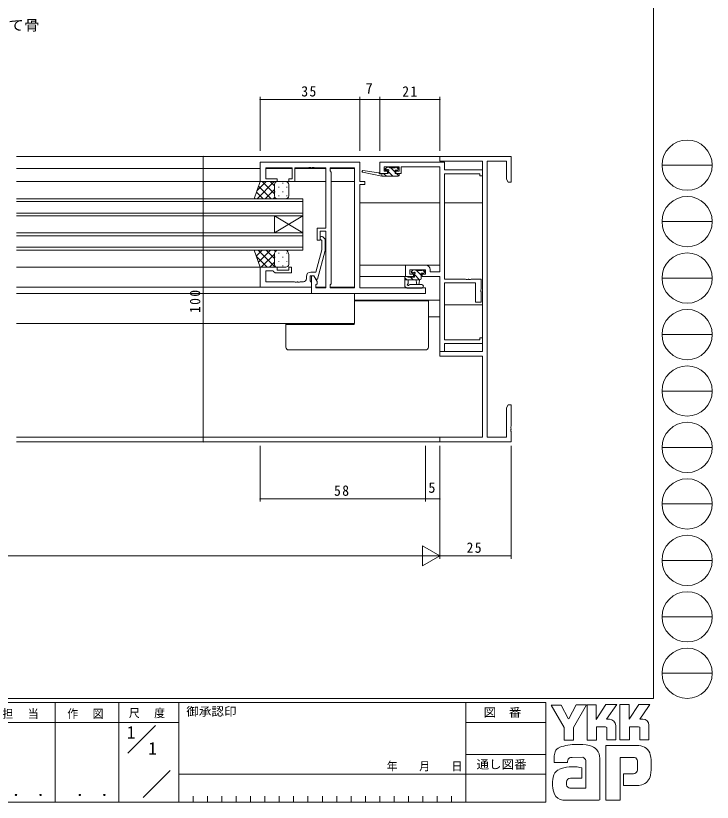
# Model space of a CAD drawing. Units: millimetres on the paper. Extents: x -420 to 373, y -297 to 267.
# Drawn here: x 128.5 to 372.9, y -297 to -21.2 of the extents above; entities that cross this region are included whole.
import ezdxf
from ezdxf.enums import TextEntityAlignment as Align

# ---------------------------------------------------------------- set-up
doc = ezdxf.new("R2010")
doc.units = ezdxf.units.MM
for name, color, linetype, lineweight in [('0-1_YKK_ZWAK', 7, 'Continuous', 9), ('0-3_YKK_11', 7, 'Continuous', 9), ('0-4_YKK_12', 2, 'Continuous', 9), ('0-5_YKK_13', 4, 'Continuous', 9), ('0-6_YKK_D', 6, 'Continuous', 9)]:
    doc.layers.add(name, color=color, linetype=linetype, lineweight=lineweight)
doc.layers.add('0-2_USER1', color=3, linetype='Continuous')
doc.styles.add('ＭＳ ゴシック', font='')
doc.styles.get('ＭＳ ゴシック').set_extended_font_data('MS Gothic')

msp = doc.modelspace()

# ---------------------------------------------------------------- linework, layer by layer
at = {"layer": '0-1_YKK_ZWAK'}
for p, q in [((352.3, 264.4), (352.3, -260.6)), ((355.276, -73.616), (372.916, -73.616)), ((355.276, -93.412), (372.916, -93.412)), ((355.276, -113.208), (372.916, -113.208)), ((355.276, -133.004), (372.916, -133.004)), ((355.276, -152.8), (372.916, -152.8)), ((355.276, -172.596), (372.916, -172.596)), ((355.276, -192.392), (372.916, -192.392)), ((355.276, -212.188), (372.916, -212.188)), ((355.276, -231.984), (372.916, -231.984)), ((355.276, -251.78), (372.916, -251.78)), ((352.3, -260.6), (-417.7, -260.6)), ((314.5, -262), (-417.7, -262)), ((142.3, -262), (142.3, -297)), ((164.7, -262), (164.7, -297)), ((185.7, -262), (185.7, -297)), ((286.5, -262), (286.5, -297)), ((314.5, -262), (314.5, -297)), ((316.337, -262.906), (319.851, -262.906)), ((320.932, -270.799), (316.337, -262.906)), ((325.136, -262.798), (322.581, -267.771)), ((328.96, -275.231), (328.96, -262.825)), ((340.474, -262.717), (343.745, -262.717)), ((340.474, -275.123), (340.474, -262.717)), ((347.178, -262.717), (350.962, -262.717)), ((350.583, -263.365), (347.461, -267.825)), ((350.962, -262.717), (350.583, -263.365)), ((165.684, -268.999), (97.5, -268.999)), ((165.684, -268.999), (185.7, -268.999)), ((167.87, -279.736), (177.564, -270.043)), ((286.5, -269), (314.5, -269)), ((336.879, -267.906), (335.84, -267.906)), ((339.042, -270.069), (339.042, -275.15)), ((348.501, -267.825), (347.461, -267.825)), ((350.664, -270.069), (350.664, -275.096)), ((335.474, -270.582), (332.284, -270.582)), ((343.88, -270.555), (343.88, -275.123)), ((347.069, -270.555), (343.88, -270.555)), ((347.502, -270.717), (347.069, -270.555)), ((347.502, -275.096), (347.502, -270.717)), ((343.88, -275.123), (340.474, -275.123)), ((347.502, -275.046), (347.553, -275.096)), ((350.664, -275.096), (347.502, -275.096)), ((347.124, -277.096), (335.528, -277.096)), ((335.528, -277.096), (335.528, -296.206)), ((286.5, -280.199), (314.5, -280.199)), ((317.418, -283.07), (317.418, -281.141)), ((327.446, -281.205), (323.748, -281.275)), ((340.555, -281.259), (345.204, -281.259)), ((340.555, -296.206), (340.555, -281.259)), ((322.067, -283.07), (317.418, -283.07)), ((328.527, -292.071), (328.527, -282.34)), ((333.42, -281.583), (333.42, -296.179)), ((346.673, -282.756), (346.691, -285.391)), ((173.172, -295.345), (182.696, -285.821)), ((185.7, -287.2), (286.5, -287.2)), ((314.5, -287.199), (286.5, -287.199)), ((327.176, -288.53), (323.181, -288.535)), ((341.772, -286.989), (341.772, -291.125)), ((345.313, -286.989), (341.772, -286.989)), ((322.905, -292.071), (328.527, -292.071)), ((328.095, -292.071), (328.446, -292.071)), ((328.527, -292.07), (328.528, -292.071)), ((341.772, -291.125), (347.097, -291.125)), ((347.097, -291.125), (348.178, -290.882)), ((190.74, -294.9), (190.74, -297)), ((195.78, -294.9), (195.78, -297)), ((200.82, -294.9), (200.82, -297)), ((205.86, -294.9), (205.86, -297)), ((210.9, -294.9), (210.9, -297)), ((215.94, -294.9), (215.94, -297)), ((220.98, -294.9), (220.98, -297)), ((226.02, -294.9), (226.02, -297)), ((231.06, -294.9), (231.06, -297)), ((236.1, -294.9), (236.1, -297)), ((241.14, -294.9), (241.14, -297)), ((246.18, -294.9), (246.18, -297)), ((251.22, -294.9), (251.22, -297)), ((256.26, -294.9), (256.26, -297)), ((261.3, -294.9), (261.3, -297)), ((266.34, -294.9), (266.34, -297)), ((271.38, -294.9), (271.38, -297)), ((276.42, -294.9), (276.42, -297)), ((281.46, -294.9), (281.46, -297)), ((-417.7, -297), (314.5, -297)), ((322.067, -296.26), (320.58, -296.26)), ((333.095, -296.233), (322.067, -296.26)), ((333.42, -296.179), (333.095, -296.233))]:
    msp.add_line(p, q, dxfattribs=at)
for points in [[(319.851, -262.906), (322.364, -267.609), (322.581, -267.771)], [(325.136, -262.798), (328.762, -262.798), (324.229, -270.826)], [(328.96, -262.825), (332.176, -262.825), (332.176, -267.923), (335.555, -262.771)], [(335.555, -262.771), (339.38, -262.771), (335.84, -267.906)], [(343.745, -262.717), (343.745, -267.908), (347.178, -262.717)], [(324.229, -270.826), (324.229, -275.258), (320.932, -275.258), (320.932, -270.799)], [(332.284, -270.582), (332.284, -275.231), (328.96, -275.231)], [(339.042, -275.15), (335.906, -275.15), (335.906, -270.744), (335.474, -270.582)], [(326.473, -284.773), (327.176, -284.935), (327.176, -288.53)], [(335.528, -296.206), (339.772, -296.206), (340.555, -296.206)]]:
    msp.add_lwpolyline(points, dxfattribs=at)
for centre in [(364.096, -73.616), (364.096, -93.412), (364.096, -113.208), (364.096, -133.004), (364.096, -152.8), (364.096, -172.596), (364.096, -192.392), (364.096, -212.188), (364.096, -231.984), (364.096, -251.78)]:
    msp.add_circle(centre, 8.82, dxfattribs=at)
for centre, radius, start, end in [((336.879, -270.069), 2.163, 0.00165, 89.99603), ((348.501, -269.988), 2.163, 0.00165, 89.99603), ((320.106, -280.055), 2.444, 109.02126, 161.51263), ((325.222, -294.401), 17.68, 89.89165, 109.30847), ((325.741, -297.463), 20.748, 78.78009, 91.46938), ((329.03, -281.496), 4.449, 40.66422, 80.31693), ((346.972, -281.44), 4.341, 14.44571, 87.08746), ((322.459, -281.166), 5.037, 158.41083, 179.71774), ((323.615, -282.971), 1.701, 85.50551, 126.78038), ((326.956, -282.754), 1.625, 14.75519, 72.44994), ((328.809, -281.485), 4.612, 358.78058, 38.76563), ((345.365, -282.479), 1.229, 16.43123, 96.91661), ((330.666, -284.187), 20.86, 350.99026, 10.67624), ((324.175, -283.007), 2.109, 138.46381, 181.71359), ((343.031, -283.208), 3.673, 4.93422, 17.03551), ((320.927, -288.927), 3.908, 121.8271, 169.08475), ((324.02, -297.854), 13.309, 79.38097, 112.05824), ((345.314, -285.684), 1.306, 269.95467, 342.90144), ((343.01, -285.041), 3.697, 343.6902, 354.75362), ((327.949, -290.395), 11.082, 168.76372, 199.80078), ((323.19, -289.979), 1.445, 90.33952, 178.03638), ((347.035, -286.745), 4.291, 285.4429, 349.90448), ((324.082, -290.328), 2.369, 171.08202, 216.71922), ((323.15, -290.565), 1.526, 230.97279, 260.7549), ((320.94, -292.443), 3.823, 207.31435, 263.59464)]:
    msp.add_arc(centre, radius, start, end, dxfattribs=at)
at = {"layer": '0-3_YKK_11'}
for p, q in [((277.3, -72.23), (277.3, -70.6)), ((277.3, -70.6), (302.3, -70.6)), ((302.3, -70.6), (302.3, -79.6)), ((214.3, -79.4), (214.3, -72.6)), ((214.3, -72.6), (249.3, -72.6)), ((249.3, -72.6), (249.3, -79.4)), ((256.3, -72.6), (256.3, -76.5)), ((278.93, -72.6), (256.3, -72.6)), ((263.8, -74.23), (277.3, -74.23)), ((292.3, -72.23), (277.3, -72.23)), ((277.3, -74.23), (277.3, -110.97)), ((278.93, -75.3), (278.93, -72.6)), ((292.3, -138.97), (292.3, -72.23)), ((300.67, -72.23), (293.93, -72.23)), ((293.93, -72.23), (293.93, -168.97)), ((300.67, -78.508), (300.67, -72.23)), ((216.23, -74.53), (216.23, -78.4)), ((225.5, -74.53), (216.23, -74.53)), ((225.5, -78.4), (225.5, -74.53)), ((237.3, -95.7), (237.3, -74.53)), ((238.8, -74.53), (247.37, -74.53)), ((239.23, -115.17), (239.23, -76.03)), ((247.37, -74.53), (247.37, -116.67)), ((247.37, -74.53), (247.37, -116.67)), ((256.3, -76.5), (258.9, -76.5)), ((292.3, -75.3), (278.93, -75.3)), ((278.93, -76.6), (291.3, -76.6)), ((278.93, -113.6), (278.93, -76.6)), ((220.3, -79.4), (214.3, -79.4)), ((216.23, -78.4), (220.3, -78.4)), ((220.3, -78.4), (220.3, -79.4)), ((224.3, -79.4), (224.3, -78.4)), ((224.3, -78.4), (225.5, -78.4)), ((226.5, -79.4), (224.3, -79.4)), ((249.3, -80.4), (249.3, -116.67)), ((234.3, -95.7), (237.3, -95.7)), ((234.3, -99.9), (234.3, -95.7)), ((237.3, -96.7), (235.3, -96.7)), ((235.3, -96.7), (235.3, -99.9)), ((237.3, -116.67), (237.3, -96.7)), ((235.3, -99.9), (234.3, -99.9)), ((235.9, -100.048), (235.476, -99.624)), ((235.9, -103.338), (235.9, -100.048)), ((233.82, -111.1), (235.9, -103.338)), ((237.1, -103.496), (234.393, -113.6)), ((214.3, -109.4), (220.3, -109.4)), ((214.3, -116.4), (214.3, -109.4)), ((272.4, -108.7), (265.3, -108.7)), ((265.3, -108.7), (265.3, -112.6)), ((216.23, -110.7), (216.23, -114.47)), ((225.3, -111.4), (219.5, -111.4)), ((230.5, -113.47), (230.5, -112.6)), ((232, -111.1), (233.82, -111.1)), ((232.3, -118.6), (232.3, -112.4)), ((265.3, -112.6), (268.1, -112.6)), ((266.8, -110.33), (272.27, -110.33)), ((266.8, -111.8), (266.8, -110.33)), ((268.1, -111.8), (266.8, -111.8)), ((268.1, -112.6), (268.1, -111.8)), ((271.1, -112.6), (277.3, -112.6)), ((272.27, -110.33), (272.27, -111.8)), ((277.3, -112.6), (277.3, -138.9)), ((216.23, -114.47), (226.342, -114.47)), ((286.342, -113.6), (278.93, -113.6)), ((278.93, -114.9), (289.8, -114.9)), ((278.93, -134.9), (278.93, -114.9)), ((291.8, -113.6), (288.258, -113.6)), ((289.8, -114.9), (289.8, -121.6)), ((232.3, -116.4), (214.3, -116.4)), ((233.8, -116.67), (237.3, -116.67)), ((247.37, -116.67), (238.8, -116.67)), ((249.3, -116.67), (272.3, -116.67)), ((272.3, -116.67), (272.3, -118.6)), ((291.8, -121.6), (291.8, -118.058)), ((272.3, -118.6), (232.3, -118.6)), ((289.8, -121.6), (291.8, -121.6)), ((291.3, -134.9), (278.93, -134.9)), ((278.93, -136.2), (292.3, -136.2)), ((277.3, -138.97), (292.3, -138.97)), ((292.3, -168.97), (292.3, -140.6)), ((300.67, -168.97), (300.67, -158.691)), ((302.3, -157.6), (302.3, -165.141)), ((302.3, -167.058), (302.3, -170.6)), ((277.3, -170.6), (277.3, -168.97)), ((277.3, -168.97), (292.3, -168.97)), ((302.3, -170.6), (277.3, -170.6)), ((293.93, -168.97), (300.67, -168.97))]:
    msp.add_line(p, q, dxfattribs=at)
for points in [[(237.3, -74.53), (233.258, -74.53), (233.075, -74.41), (232.525, -74.41), (232.342, -74.53), (232.258, -74.53), (232.075, -74.41), (231.525, -74.41), (231.342, -74.53), (226.5, -74.53), (226.5, -79.4)], [(258.9, -76.5), (258.9, -75.7), (257.8, -75.7), (257.8, -74.23), (263, -74.23), (263, -75.7), (261.9, -75.7), (261.9, -76.5), (263.8, -76.5), (263.8, -74.23)], [(239.23, -76.03), (238.8, -75.6), (238.8, -74.53)], [(291.3, -76.6), (291.3, -77.3), (292.3, -77.3), (292.3, -75.3)], [(249.3, -79.4), (251, -79.4), (251, -80.4), (249.3, -80.4)], [(302.3, -79.6), (301.3, -79.6), (300.67, -78.508)], [(236.324, -98.775), (237.1, -99.551), (237.1, -103.496)], [(220.3, -109.4), (220.3, -110.4), (224.3, -110.4), (224.3, -109.4), (225.3, -109.4), (225.3, -111.4)], [(277.3, -110.97), (273.9, -110.97), (273.9, -110.2)], [(219.5, -111.4), (219, -110.9), (218.8, -110.7), (216.23, -110.7)], [(234.393, -113.6), (233.793, -113.6), (233.1, -112.4), (231.8, -112.4), (231.8, -114.2), (232, -114.4), (232.3, -114.7), (232.3, -116.4)], [(232.3, -112.4), (233.1, -112.4), (234.23, -114.357), (234.23, -115.17), (233.8, -115.6), (233.8, -116.67)], [(272.27, -111.8), (271.1, -111.8), (271.1, -112.6)], [(226.342, -114.47), (226.525, -114.59), (227.075, -114.59), (227.258, -114.47), (227.342, -114.47), (227.525, -114.59), (228.075, -114.59), (228.258, -114.47), (229.5, -114.47)], [(238.8, -116.67), (238.8, -115.6), (239.23, -115.17)], [(288.258, -113.6), (288.075, -113.72), (287.525, -113.72), (287.342, -113.6), (287.258, -113.6), (287.075, -113.72), (286.525, -113.72), (286.342, -113.6)], [(291.8, -118.058), (291.68, -117.875), (291.68, -117.325), (291.8, -117.141), (291.8, -113.6)], [(292.3, -136.2), (292.3, -134.2), (291.3, -134.2), (291.3, -134.9)], [(277.3, -138.9), (278.93, -138.9), (278.93, -136.2)], [(292.3, -140.6), (277.3, -140.6), (277.3, -138.97)], [(300.67, -158.691), (301.3, -157.6), (302.3, -157.6)], [(302.3, -165.141), (302.18, -165.325), (302.18, -165.875), (302.3, -166.058), (302.3, -166.141), (302.18, -166.325), (302.18, -166.875), (302.3, -167.058)]]:
    msp.add_lwpolyline(points, dxfattribs=at)
for centre, radius, start, end in [((235.9, -99.2), 0.6, 44.99998, 225), ((272.4, -110.2), 1.5, 0, 89.99998), ((232, -112.6), 1.5, 90, 179.99998), ((229.5, -113.47), 1, 270, 359.99998)]:
    msp.add_arc(centre, radius, start, end, dxfattribs=at)
at = {"layer": '0-4_YKK_12'}
for p, q in [((128.8, -70.6), (277.6, -70.6)), ((128.8, -74.8), (214.3, -74.8)), ((216.232, -74.8), (225.499, -74.8)), ((226.502, -74.8), (237.299, -74.8)), ((238.802, -74.8), (247.369, -74.8)), ((128.8, -79.4), (237.3, -79.4)), ((224.6, -79.4), (226, -79.4)), ((239.23, -79.4), (247.37, -79.4)), ((229.3, -85.4), (128.8, -85.4)), ((229.3, -91.4), (229.3, -85.4)), ((128.8, -86.4), (229.3, -86.4)), ((277.3, -86.8), (249.3, -86.8)), ((292.3, -86.8), (278.93, -86.8)), ((229.3, -90.4), (128.8, -90.4)), ((128.8, -91.4), (229.3, -91.4)), ((219.3, -91.4), (219.3, -97.4)), ((229.3, -91.4), (219.3, -97.4)), ((229.3, -97.4), (219.3, -91.4)), ((229.3, -91.4), (229.3, -97.4)), ((229.3, -97.4), (128.8, -97.4)), ((128.8, -98.4), (229.3, -98.4)), ((229.3, -103.4), (229.3, -97.4)), ((229.3, -102.4), (128.8, -102.4)), ((128.8, -103.4), (229.3, -103.4)), ((128.8, -109.4), (214.6, -109.4)), ((224.6, -109.4), (225, -109.4)), ((277.3, -108.7), (249.3, -108.7)), ((265.6, -112.6), (249.3, -112.6)), ((128.8, -116.4), (232.3, -116.4)), ((233.802, -116.4), (237.299, -116.4)), ((238.802, -116.4), (247.369, -116.4)), ((128.8, -118.6), (232.6, -118.6)), ((247.37, -118.6), (247.37, -129.1)), ((277.3, -120.9), (247.37, -120.9)), ((292.3, -122.6), (278.93, -122.6)), ((277.3, -126.778), (273.3, -126.778)), ((128.8, -129.1), (247.37, -129.1)), ((128.8, -168.97), (277.6, -168.97)), ((128.8, -170.6), (277.6, -170.6))]:
    msp.add_line(p, q, dxfattribs=at)
at = {"layer": '0-5_YKK_13'}
for p, q in [((258.688, -74.387), (258.188, -74.887)), ((259.5, -74.3), (258.9, -74.3)), ((262.4, -74.3), (261.9, -74.3)), ((262.124, -74.3), (262.7, -74.875)), ((257.002, -77.5), (250.241, -76.093)), ((255.888, -76.326), (250.346, -75.503)), ((257.002, -76.5), (256.915, -76.485)), ((257.002, -77.5), (257.002, -76.5)), ((259.2, -76.5), (257.002, -76.5)), ((257.589, -76.5), (258.589, -77.5)), ((258.205, -74.87), (258.734, -75.4)), ((258.4, -75.4), (258.739, -75.4)), ((259.2, -75.861), (259.2, -76.5)), ((259.2, -75.865), (260.834, -77.5)), ((261.7, -74.5), (259.7, -74.5)), ((260.079, -74.5), (261.6, -76.02)), ((261.6, -75.4), (262.4, -75.4)), ((261.6, -76.5), (261.6, -75.4)), ((262.7, -76.5), (261.6, -76.5)), ((262.079, -76.5), (262.948, -77.368)), ((262.7, -75.1), (262.7, -74.6)), ((263, -77.2), (263, -76.8)), ((212.157, -85.4), (214.3, -79.4)), ((213.134, -82.664), (216.399, -79.4)), ((213.227, -85.4), (219.227, -79.4)), ((214.3, -79.4), (220.3, -79.4)), ((219.3, -83.721), (214.979, -79.4)), ((219.3, -80.892), (217.807, -79.4)), ((223.3, -79.4), (220.3, -79.4)), ((222.22, -79.82), (222.22, -80.02)), ((262.7, -77.5), (257.002, -77.5)), ((218.15, -85.4), (213.734, -80.984)), ((216.056, -85.4), (219.3, -82.155)), ((219.3, -80.4), (219.3, -84.4)), ((220.805, -81.235), (220.805, -81.435)), ((223.635, -81.235), (223.635, -81.435)), ((224.3, -84.4), (224.3, -80.4)), ((220.3, -85.4), (212.157, -85.4)), ((212.494, -85.4), (212.246, -85.152)), ((215.322, -85.4), (212.99, -83.068)), ((218.884, -85.4), (219.416, -84.867)), ((219.39, -82.85), (219.39, -83.05)), ((220.3, -85.4), (223.3, -85.4)), ((220.805, -84.265), (220.805, -84.465)), ((222.22, -82.85), (222.22, -83.05)), ((223.635, -84.265), (223.635, -84.465)), ((220.3, -103.4), (212.157, -103.4)), ((212.157, -103.4), (214.3, -109.4)), ((212.168, -103.429), (212.198, -103.4)), ((212.912, -105.514), (215.026, -103.4)), ((219.523, -109.4), (213.523, -103.4)), ((213.656, -107.598), (217.855, -103.4)), ((214.683, -109.4), (219.3, -104.783)), ((219.3, -106.348), (216.351, -103.4)), ((219.646, -103.866), (219.18, -103.4)), ((220.3, -103.4), (223.3, -103.4)), ((220.805, -104.535), (220.805, -104.335)), ((223.635, -104.535), (223.635, -104.335)), ((216.695, -109.4), (212.97, -105.675)), ((219.3, -108.4), (219.3, -104.9)), ((219.39, -105.95), (219.39, -105.75)), ((220.805, -107.565), (220.805, -107.365)), ((222.22, -105.95), (222.22, -105.75)), ((223.635, -107.565), (223.635, -107.365)), ((224.3, -104.9), (224.3, -108.4)), ((214.3, -109.4), (220.3, -109.4)), ((217.511, -109.4), (219.3, -107.611)), ((219.39, -108.814), (219.39, -108.78)), ((223.3, -109.4), (220.3, -109.4)), ((222.22, -108.98), (222.22, -108.78)), ((265, -112.93), (265, -115.892)), ((265.9, -112.63), (265.3, -112.63)), ((268.4, -112.83), (266.1, -112.83)), ((266.979, -112.83), (267.979, -113.83)), ((267.353, -110.959), (267.824, -111.43)), ((267.888, -110.417), (267.388, -110.917)), ((267.6, -111.43), (267.939, -111.43)), ((268.7, -110.33), (268.1, -110.33)), ((268.4, -111.891), (268.4, -112.83)), ((268.4, -112.006), (270.224, -113.83)), ((271, -110.53), (268.9, -110.53)), ((269.169, -110.53), (270.8, -112.161)), ((270.8, -111.43), (271.7, -111.43)), ((270.8, -113.33), (270.8, -111.43)), ((271.7, -110.33), (271.2, -110.33)), ((271.214, -110.33), (272, -111.116)), ((272, -111.13), (272, -110.63)), ((265, -113.096), (265.733, -113.83)), ((265, -113.83), (270.3, -113.83)), ((266.2, -115.01), (266.2, -113.83)), ((266.736, -115.5), (270.984, -115.5)), ((269, -113.83), (269.102, -114.974)), ((270.2, -113.83), (270.098, -114.974)), ((265.615, -116.632), (265.184, -116.28)), ((265.805, -116.7), (270.984, -116.7)), ((272.3, -121.2), (247.37, -121.2)), ((273.3, -121.2), (272.3, -121.2)), ((273.3, -137.4), (273.3, -121.2)), ((223.3, -129.5), (223.3, -137.4)), ((247.3, -129.5), (224.3, -129.5)), ((247.3, -129.1), (247.3, -129.5)), ((224.3, -138.4), (272.3, -138.4))]:
    msp.add_line(p, q, dxfattribs=at)
for points in [[(224.3, -129.5), (223.3, -129.5), (223.3, -129.1)], [(247.203, -129.5), (247.179, -129.399), (247.155, -129.1)]]:
    msp.add_lwpolyline(points, dxfattribs=at)
for centre, radius, start, end in [((258.9, -74.6), 0.3, 89.99998, 134.99998), ((259.5, -74.5), 0.2, 359.99998, 89.99998), ((261.9, -74.5), 0.2, 89.99998, 179.99998), ((262.4, -74.6), 0.3, 359.99998, 89.99998), ((250.302, -75.8), 0.3, 81.55064, 258.25018), ((255.844, -76.623), 0.3, 21.55064, 81.55064), ((256.402, -76.402), 0.3, 201.55064, 320.80246), ((256.867, -76.782), 0.3, 80.80246, 140.80246), ((258.4, -75.1), 0.3, 134.99998, 269.99998), ((258.739, -75.1), 0.3, 269.99998, 326.94426), ((259.2, -75.4), 0.25, 303.05573, 146.94426), ((259.5, -75.861), 0.3, 123.05573, 179.99998), ((262.4, -75.1), 0.3, 269.99998, 359.99998), ((262.7, -76.8), 0.3, 359.99998, 89.99998), ((262.7, -77.2), 0.3, 269.99998, 359.99998), ((220.3, -80.4), 1, 90.00009, 180.00009), ((223.3, -80.4), 1, 0.00009, 90.00009), ((220.3, -84.4), 1, 180.00009, 270.00009), ((223.3, -84.4), 1, 270.00009, 0.00009), ((220.832, -104.838), 1.534, 110.30862, 182.31157), ((222.768, -104.838), 1.534, 357.68829, 69.69118), ((220.3, -108.4), 1, 179.99989, 269.99989), ((223.3, -108.4), 1, 269.99989, 359.99989), ((265.3, -112.93), 0.3, 89.99998, 179.99998), ((265.9, -112.83), 0.2, 359.99998, 89.99998), ((267.6, -111.13), 0.3, 135, 269.99998), ((268.1, -110.63), 0.3, 89.99998, 134.99998), ((267.939, -111.13), 0.3, 269.99998, 326.94426), ((268.4, -111.43), 0.25, 303.05573, 146.94426), ((268.7, -111.891), 0.3, 123.05573, 179.99998), ((268.7, -110.53), 0.2, 359.99998, 89.99998), ((271.2, -110.53), 0.2, 89.99998, 179.99998), ((271.7, -110.63), 0.3, 359.99998, 89.99998), ((271.7, -111.13), 0.3, 269.99998, 359.99998), ((266.2, -115.53), 0.3, 120, 333.2563), ((265.9, -115.01), 0.3, 300, 359.99998), ((266.736, -115.8), 0.3, 89.99998, 153.2563), ((269.6, -114.93), 0.5, 185.09206, 354.90793), ((270.3, -113.33), 0.5, 269.99998, 359.99998), ((270.984, -116.1), 0.6, 269.99998, 89.99998), ((265.5, -115.892), 0.5, 179.99998, 230.76546), ((265.805, -116.4), 0.3, 230.76546, 269.99998), ((224.3, -137.4), 1, 179.99998, 269.99998), ((272.3, -137.4), 1, 269.99998, 359.99998)]:
    msp.add_arc(centre, radius, start, end, dxfattribs=at)
at = {"layer": '0-6_YKK_D'}
for p, q in [((214.3, -68.6), (214.3, -49.6)), ((249.3, -68.6), (249.3, -49.6)), ((249.3, -68.6), (249.3, -49.6)), ((256.3, -68.6), (256.3, -49.6)), ((256.3, -68.6), (256.3, -49.6)), ((277.3, -68.6), (277.3, -49.6)), ((214.3, -50.6), (249.3, -50.6)), ((256.3, -50.6), (249.3, -50.6)), ((277.3, -50.6), (256.3, -50.6)), ((211.3, -70.6), (193.3, -70.6)), ((194.3, -170.6), (194.3, -70.6)), ((211.3, -170.6), (193.3, -170.6)), ((214.3, -171.97), (214.3, -191.6)), ((272.3, -171.97), (272.3, -191.6)), ((272.3, -171.97), (272.3, -191.6)), ((277.3, -171.97), (277.3, -191.6)), ((277.3, -171.97), (277.3, -211.6)), ((277.3, -171.97), (277.3, -211.6)), ((302.3, -171.97), (302.3, -211.6)), ((272.3, -190.6), (214.3, -190.6)), ((272.3, -190.6), (277.3, -190.6)), ((270.3, -210.6), (-15.7, -210.6)), ((277.3, -210.6), (271.238, -214.1))]:
    msp.add_line(p, q, dxfattribs=at)
for points in [[(277.3, -210.6), (271.238, -207.1), (271.238, -214.1)], [(302.3, -210.6), (277.3, -210.6), (265.176, -210.6)]]:
    msp.add_lwpolyline(points, dxfattribs=at)
for centre, start, end in [((214.3, -50.6), 0, 180), ((214.3, -50.6), 180, 0), ((249.3, -50.6), 0, 180), ((249.3, -50.6), 0, 180), ((249.3, -50.6), 180, 0), ((249.3, -50.6), 180, 0), ((256.3, -50.6), 0, 180), ((256.3, -50.6), 0, 180), ((256.3, -50.6), 180, 0), ((256.3, -50.6), 180, 0), ((277.3, -50.6), 0, 180), ((277.3, -50.6), 180, 0), ((194.3, -70.6), 90, 270), ((194.3, -70.6), 270, 90), ((194.3, -170.6), 90, 270), ((194.3, -170.6), 270, 90), ((214.3, -190.6), 0, 180), ((214.3, -190.6), 180, 0), ((272.3, -190.6), 0, 180), ((272.3, -190.6), 0, 180), ((272.3, -190.6), 180, 0), ((272.3, -190.6), 180, 0), ((277.3, -190.6), 0, 180), ((277.3, -190.6), 180, 0), ((302.3, -210.6), 0, 180), ((302.3, -210.6), 180, 0)]:
    msp.add_arc(centre, 0.106, start, end, dxfattribs=at)

# ---------------------------------------------------------------- texts
at = {"layer": '0-1_YKK_ZWAK', "style": 'ＭＳ ゴシック', "width": 1.1}
for s, p in [('御承認印', (188.367, -267.533)), ('図\u3000番', (292.698, -267.862)), ('通し図番', (290.179, -286.085))]:
    msp.add_text(s, height=2.933, dxfattribs=at).set_placement(p, align=Align.BOTTOM_LEFT)
at = {"layer": '0-1_YKK_ZWAK', "color": 3, "style": 'ＭＳ ゴシック', "width": 1.15}
for p in [(124.355, -295.946), (146.755, -295.946)]:
    msp.add_text(' ． ．', height=3.666, dxfattribs=at).set_placement(p, align=Align.BOTTOM_LEFT)
at = {"layer": '0-1_YKK_ZWAK', "char_height": 2.933, "attachment_point": 7, "style": 'ＭＳ ゴシック'}
for s, insert in [('\\T1.17;\\W0.95;担\\~\\~当', (123.855, -267.78)), ('\\T1.17;\\W0.95;作\\~\\~図', (146.62, -267.762)), ('\\T1.17;\\W0.95;尺\\~\\~度', (168.212, -267.537)), ('\\T1.2;\\W0.95;年\\~\\~\\~月\\~\\~\\~日', (258.676, -286.169))]:
    msp.add_mtext(s, dxfattribs=dict(at, insert=insert))
at = {"layer": '0-2_USER1', "style": 'ＭＳ ゴシック', "width": 1.1}
msp.add_text('たて骨', height=3.666, dxfattribs=at).set_placement((120.413, -27.474), align=Align.BOTTOM_LEFT)
at = {"layer": '0-2_USER1', "style": 'ＭＳ ゴシック'}
for p in [(167.5, -275.999), (175.033, -281.599)]:
    msp.add_text('1', height=4.399, dxfattribs=at).set_placement(p, align=Align.BOTTOM_LEFT)
at = {"layer": '0-6_YKK_D', "color": 3, "style": 'ＭＳ ゴシック'}
for s, p in [('7', (251.253, -49.6)), ('5', (273.289, -189.6))]:
    msp.add_text(s, height=3.666, dxfattribs=at).set_placement(p, align=Align.BOTTOM_LEFT)
at = {"layer": '0-6_YKK_D', "color": 3, "char_height": 3.666, "attachment_point": 7, "style": 'ＭＳ ゴシック'}
for s, insert in [('\\T1.21;\\W0.95;35', (228.73, -49.6)), ('\\T1.21;\\W0.95;21', (264.144, -49.6)), ('\\T1.21;\\W0.95;58', (240.206, -189.6)), ('\\T1.21;\\W0.95;25', (286.718, -209.6))]:
    msp.add_mtext(s, dxfattribs=dict(at, insert=insert))
at = {"layer": '0-6_YKK_D', "color": 3, "insert": (193.3, -125.461), "char_height": 3.666, "attachment_point": 7, "rotation": 90, "style": 'ＭＳ ゴシック'}
msp.add_mtext('\\T1.21;\\W0.95;100', dxfattribs=at)

doc.saveas('drawing.dxf')
